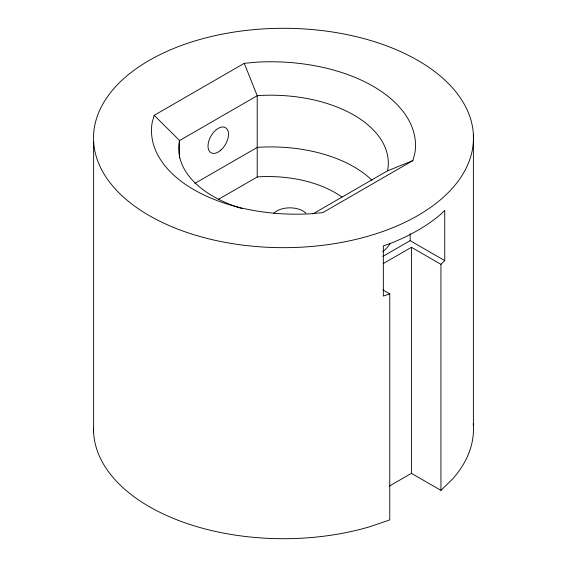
<?xml version="1.0" encoding="UTF-8"?>
<svg xmlns="http://www.w3.org/2000/svg" width="567" height="567" viewBox="0 0 567 567"><rect width="100%" height="100%" fill="white"/><g stroke="black" fill="none" stroke-linecap="round" stroke-linejoin="round"><path stroke-width="0.85" d="M154.167 115.328L152.133 122.727A144.805 83.604 0 0 0 309.922 213.823L322.743 212.653L412.833 160.638L414.867 153.239A144.805 83.604 0 0 0 257.078 62.136L244.257 63.313L154.167 115.328L179.59 140.531L179.59 158.058M312.835 213.943L387.41 170.887L387.793 169.483A117.61 67.898 0 0 0 259.636 95.497L257.212 95.717L179.59 140.531L179.207 141.934A117.61 67.898 0 0 0 242.081 208.578M389.288 486.125L411.444 473.339L440.942 490.37L440.942 264.335L444.741 260.622L444.741 210.392L440.63 214.404A189.98 109.686 0 0 1 390.287 243.477L383.335 245.851L383.335 296.08L389.763 293.883L389.763 519.918L369.748 526.75A189.98 109.686 0 0 1 93.52 428.163M440.942 490.37L452.778 478.817A189.98 109.686 0 0 0 473.275 423.854M194.814 183.453L257.212 147.427L259.636 147.207A117.61 67.898 0 0 1 371.938 180.242M218.189 199.506L257.212 176.975L259.162 176.798A94.498 54.552 0 0 1 342.057 197.181M382.867 256.412L410.161 240.656L444.741 260.622M383.179 263.62L411.444 247.304L440.942 264.335M387.41 170.887L412.833 160.638M382.959 289.95L389.763 293.883M244.257 63.313L257.212 95.717L257.212 176.975M473.388 134.535L473.388 425.576M411.444 247.304L411.444 473.339M410.161 233.604L410.161 240.656M93.612 141.424L93.612 432.465M390.358 243.385A25.331 14.622 -60 0 1 382.789 251.663M273.911 213.171A18.456 10.653 0 0 1 305.882 213.171M173.445 227.388A189.98 109.686 0 0 0 472.637 148.306A189.98 109.686 0 0 0 204.411 38.251A189.98 109.686 0 0 0 173.445 227.388M220.896 150.085A14.473 8.356 -60 0 0 225.489 127.66A14.473 8.356 -60 0 0 208.365 142.849A14.473 8.356 -60 0 0 220.896 150.085"/></g></svg>
